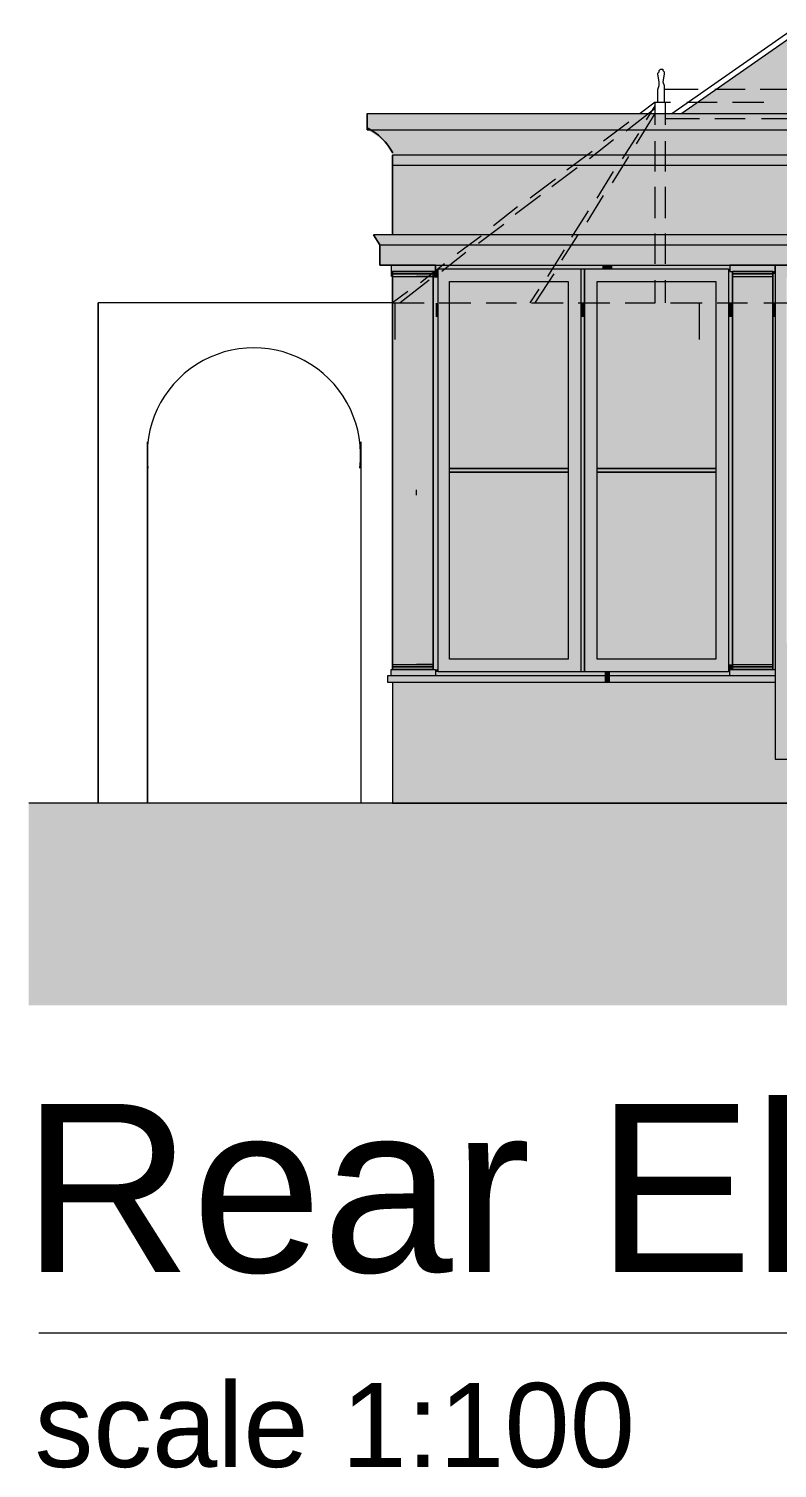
# Model space of a CAD drawing. Header units: millimetres. Extents: x -5841 to 140562, y 1006 to 102310.
# Drawn here: x 62306 to 66002, y 79848 to 86954 of the extents above; entities that cross this region are included whole.
import ezdxf

# ---------------------------------------------------------------- set-up
doc = ezdxf.new("R2010")
doc.units = ezdxf.units.MM
doc.header["$LTSCALE"] = 10
doc.layers.add('PDF17_0', color=7, linetype='Continuous')
doc.layers.add('PDF17_Text', color=7, linetype='Continuous')
doc.layers.add('PDF17_KD - WALL - LOADBEARING', color=7, linetype='Continuous', true_color=0x939598)
doc.styles.add('PDF FuturaCom-Book', font='arial.ttf')

msp = doc.modelspace()

# ---------------------------------------------------------------- linework, layer by layer
at = {"layer": 'PDF17_0', "lineweight": 0}
for points in [[(67957.40035, 86535.85699), (67402.2868, 86922.56532), (66086.23106, 86922.56532), (65531.1175, 86535.85699)], [(63978.04698, 86535.85699), (69610.26657, 86535.85699)], [(63978.04698, 86454.77299), (69610.26657, 86454.77299)], [(69610.26657, 86330.02837), (64102.7916, 86330.02837), (64102.7916, 85937.08282), (64102.7916, 86330.02837)], [(64102.7916, 86280.13052), (69610.26657, 86280.13052)], [(69610.26657, 85937.08282), (64009.23313, 85937.08282), (64040.41929, 85887.18497), (69610.26657, 85887.18497)], [(64040.41929, 85887.18497), (64009.23313, 85937.08282)], [(64096.55437, 85787.38927), (64040.41929, 85787.38927), (64040.41929, 85887.18497), (64040.41929, 85787.38927), (64314.85745, 85787.38927), (64314.85745, 85756.20312), (64221.29899, 85756.20312), (64314.85745, 85756.20312), (64314.85745, 85787.38927), (64040.41929, 85787.38927), (69610.26657, 85787.38927), (69610.26657, 83130.32887)], [(65032.13902, 85768.67758), (65032.13902, 83779.00089)], [(65050.85071, 85768.67758), (65050.85071, 83779.00089)], [(64102.7916, 85731.2542), (64102.7916, 85600.27234), (62649.51678, 85600.27234), (62649.51678, 83130.32887), (62649.51678, 85600.27234)], [(64096.55437, 85756.20312), (64096.55437, 85743.72866), (64096.55437, 85731.2542)], [(64102.7916, 83729.10305), (64102.7916, 83130.32887), (86800.07519, 83130.32887), (86800.07519, 85700.06804), (85247.00468, 85700.06804)], [(64302.38299, 83791.47536), (64302.38299, 85756.20312)], [(65780.60674, 85756.20312), (65780.60674, 83791.47536)], [(63946.86082, 84914.17694), (63946.86082, 83130.32887)], [(64221.29899, 83791.47536), (64314.85745, 83791.47536), (64314.85745, 83760.2892), (64077.84267, 83760.2892)], [(65992.67259, 83760.2892), (64077.84267, 83760.2892), (64077.84267, 83729.10305), (65992.67259, 83729.10305)], [(87217.96967, 83130.32887), (89020.52943, 83130.32887), (62306.46907, 83130.32887)], [(62356.36692, 80516.92908), (69491.75918, 80516.92908)]]:
    msp.add_lwpolyline(points, dxfattribs=at)
at = {"layer": 'PDF17_0', "color": 0, "lineweight": 0, "true_color": 0x939598}
for points in [[(65412.61011, 86591.99207), (65412.61011, 86654.36438), (65418.84734, 86673.07608), (65418.84734, 86691.78777), (65412.61011, 86729.21115), (65412.61011, 86735.44839), (65418.84734, 86741.68562), (65418.84734, 86747.92285), (65425.08457, 86754.16008), (65431.3218, 86754.16008), (65437.55903, 86754.16008), (65437.55903, 86747.92285), (65443.79626, 86741.68562), (65443.79626, 86735.44839), (65443.79626, 86729.21115), (65437.55903, 86691.78777), (65443.79626, 86673.07608), (65443.79626, 86654.36438), (65443.79626, 86591.99207)], [(65612.2015, 86654.36438), (65443.79626, 86654.36438)], [(65842.97905, 86654.36438), (65693.2855, 86654.36438)], [(66073.75659, 86654.36438), (65917.82582, 86654.36438)], [(65400.13565, 86560.80592), (65256.67933, 86448.53576)], [(65400.13565, 86591.99207), (65325.28887, 86535.85699)], [(65356.47503, 86504.67084), (65400.13565, 86573.28038)], [(65400.13565, 86479.72192), (65400.13565, 86591.99207), (65474.98242, 86591.99207)], [(65450.03349, 86479.72192), (65450.03349, 86591.99207)], [(65556.06642, 86591.99207), (65705.75996, 86591.99207)], [(65780.60674, 86591.99207), (65936.53751, 86591.99207)], [(65269.15379, 86492.19638), (65144.40917, 86398.63791)], [(65306.57718, 86386.16345), (65400.13565, 86535.85699)], [(65450.03349, 86510.90807), (65618.43873, 86510.90807)], [(65693.2855, 86510.90807), (65842.97905, 86510.90807)], [(65924.06305, 86510.90807), (66073.75659, 86510.90807)], [(65194.30702, 86404.87514), (65075.79963, 86311.31668)], [(65237.96764, 86311.31668), (65319.05164, 86436.0613)], [(65088.2741, 86348.74006), (64963.52948, 86255.1816)], [(65400.13565, 86248.94437), (65400.13565, 86398.63791)], [(65450.03349, 86248.94437), (65450.03349, 86398.63791)], [(65013.42732, 86267.65606), (64888.6827, 86174.0976)], [(65188.06979, 86192.80929), (65269.15379, 86323.79114)], [(64907.3944, 86211.52098), (64782.64978, 86117.96252)], [(65113.22302, 86117.96252), (65194.30702, 86248.94437)], [(64832.54763, 86130.43698), (64707.80301, 86036.87851)], [(65063.32517, 85999.45513), (65144.40917, 86130.43698)], [(65400.13565, 86018.16682), (65400.13565, 86174.0976)], [(65450.03349, 86018.16682), (65450.03349, 86174.0976)], [(64720.27747, 86074.3019), (64601.77008, 85980.74344)], [(64988.4784, 85924.60836), (65069.5624, 86055.59021)], [(64651.66793, 85986.98067), (64526.92331, 85893.4222)], [(64539.39777, 85930.84559), (64420.89038, 85843.52435)], [(64938.58055, 85812.3382), (65019.66456, 85937.08282)], [(65400.13565, 85793.62651), (65400.13565, 85943.32005)], [(65450.03349, 85793.62651), (65450.03349, 85943.32005)], [(64464.551, 85849.76158), (64346.04361, 85756.20312)], [(64869.97101, 85731.2542), (64951.05501, 85862.23605)], [(64358.51807, 85793.62651), (64240.01068, 85700.06804)], [(64283.6713, 85712.5425), (64140.21498, 85600.27234)], [(64807.5987, 85600.27234), (64901.15717, 85743.72866)], [(65250.4421, 85600.27234), (65400.13565, 85600.27234), (65400.13565, 85712.5425)], [(65450.03349, 85600.27234), (65450.03349, 85712.5425)], [(64177.63837, 85656.40742), (64102.7916, 85600.27234), (64258.72237, 85600.27234)], [(64782.64978, 85600.27234), (64826.31039, 85668.88189)], [(64115.26606, 85419.39265), (64115.26606, 85600.27234)], [(64333.56915, 85600.27234), (64489.49992, 85600.27234)], [(64564.34669, 85600.27234), (64714.04024, 85600.27234)], [(64788.88701, 85600.27234), (64944.81778, 85600.27234)], [(65019.66456, 85600.27234), (65175.59533, 85600.27234)], [(65474.98242, 85600.27234), (65630.91319, 85600.27234)], [(65618.43873, 85419.39265), (65618.43873, 85600.27234)], [(65705.75996, 85600.27234), (65855.45351, 85600.27234)], [(65936.53751, 85600.27234), (66086.23106, 85600.27234)], [(64221.29899, 84652.21323), (64221.29899, 84677.16216)]]:
    msp.add_lwpolyline(points, dxfattribs=at)
at = {"layer": 'PDF17_0', "lineweight": 0}
for points in [[(63978.04698, 86535.85699), (63978.04698, 86454.77299)], [(64096.55437, 85756.20312), (64314.85745, 85756.20312), (64314.85745, 85787.38927), (64096.55437, 85787.38927)], [(64096.55437, 85756.20312), (64314.85745, 85756.20312), (64314.85745, 85787.38927), (64096.55437, 85787.38927)], [(64327.33191, 85768.67758), (65761.89504, 85768.67758), (65761.89504, 83779.00089), (64327.33191, 83779.00089)], [(65050.85071, 85768.67758), (65761.89504, 85768.67758), (65761.89504, 83779.00089), (65050.85071, 83779.00089)], [(65768.13227, 85756.20312), (65992.67259, 85756.20312), (65992.67259, 85787.38927), (65768.13227, 85787.38927)], [(65768.13227, 85756.20312), (65992.67259, 85756.20312), (65992.67259, 85787.38927), (65768.13227, 85787.38927)], [(66747.37754, 85787.38927), (65992.67259, 85787.38927), (65992.67259, 83348.63196), (66747.37754, 83348.63196)], [(66747.37754, 85787.38927), (65992.67259, 85787.38927), (65992.67259, 83348.63196), (66747.37754, 83348.63196)], [(64102.7916, 85756.20312), (64102.7916, 83791.47536)], [(64102.7916, 85743.72866), (64302.38299, 85743.72866), (64302.38299, 85756.20312), (64102.7916, 85756.20312)], [(64102.7916, 85743.72866), (64302.38299, 85743.72866), (64302.38299, 85756.20312), (64102.7916, 85756.20312)], [(64102.7916, 85756.20312), (64102.7916, 83791.47536)], [(64102.7916, 85731.2542), (64302.38299, 85731.2542), (64302.38299, 85743.72866), (64102.7916, 85743.72866)], [(64102.7916, 85731.2542), (64302.38299, 85731.2542), (64302.38299, 85743.72866), (64102.7916, 85743.72866)], [(64221.29899, 85743.72866), (64302.38299, 85743.72866), (64302.38299, 85731.2542), (64221.29899, 85731.2542), (64302.38299, 85731.2542), (64302.38299, 85743.72866), (64221.29899, 85743.72866), (64302.38299, 85743.72866), (64302.38299, 85756.20312), (64221.29899, 85756.20312), (64302.38299, 85756.20312), (64302.38299, 85743.72866)], [(64302.38299, 85756.20312), (64302.38299, 83791.47536)], [(64383.46699, 85706.30527), (64969.76671, 85706.30527), (64969.76671, 83841.3732), (64383.46699, 83841.3732)], [(65113.22302, 85706.30527), (65699.52273, 85706.30527), (65699.52273, 83841.3732), (65113.22302, 83841.3732)], [(65780.60674, 85743.72866), (65980.19813, 85743.72866), (65980.19813, 85756.20312), (65780.60674, 85756.20312)], [(65780.60674, 85743.72866), (65980.19813, 85743.72866), (65980.19813, 85756.20312), (65780.60674, 85756.20312)], [(65780.60674, 85731.2542), (65980.19813, 85731.2542), (65980.19813, 85743.72866), (65780.60674, 85743.72866)], [(65780.60674, 85731.2542), (65980.19813, 85731.2542), (65980.19813, 85743.72866), (65780.60674, 85743.72866)], [(65980.19813, 85756.20312), (65980.19813, 83791.47536)], [(65980.19813, 85756.20312), (65980.19813, 83791.47536)], [(62892.76879, 83130.32887), (62892.76879, 84914.17694)], [(64969.76671, 84783.19508), (64383.46699, 84783.19508)], [(65699.52273, 84783.19508), (65113.22302, 84783.19508)], [(64969.76671, 84764.48339), (64383.46699, 84764.48339)], [(65699.52273, 84764.48339), (65113.22302, 84764.48339)], [(64096.55437, 83791.47536), (64314.85745, 83791.47536), (64314.85745, 83760.2892), (64096.55437, 83760.2892)], [(64102.7916, 83816.42428), (64302.38299, 83816.42428), (64302.38299, 83803.94982), (64102.7916, 83803.94982)], [(64102.7916, 83816.42428), (64302.38299, 83816.42428), (64302.38299, 83803.94982), (64102.7916, 83803.94982)], [(64102.7916, 83803.94982), (64302.38299, 83803.94982), (64302.38299, 83791.47536), (64102.7916, 83791.47536)], [(64102.7916, 83803.94982), (64302.38299, 83803.94982), (64302.38299, 83791.47536), (64102.7916, 83791.47536)], [(64221.29899, 83803.94982), (64302.38299, 83803.94982), (64302.38299, 83816.42428), (64221.29899, 83816.42428), (64302.38299, 83816.42428), (64302.38299, 83803.94982), (64221.29899, 83803.94982), (64302.38299, 83803.94982), (64302.38299, 83791.47536), (64221.29899, 83791.47536), (64302.38299, 83791.47536), (64302.38299, 83803.94982)], [(65768.13227, 83791.47536), (65992.67259, 83791.47536), (65992.67259, 83760.2892), (65768.13227, 83760.2892)], [(65780.60674, 83816.42428), (65980.19813, 83816.42428), (65980.19813, 83803.94982), (65780.60674, 83803.94982)], [(65780.60674, 83816.42428), (65980.19813, 83816.42428), (65980.19813, 83803.94982), (65780.60674, 83803.94982)], [(65780.60674, 83803.94982), (65980.19813, 83803.94982), (65980.19813, 83791.47536), (65780.60674, 83791.47536)], [(65780.60674, 83803.94982), (65980.19813, 83803.94982), (65980.19813, 83791.47536), (65780.60674, 83791.47536)]]:
    msp.add_lwpolyline(points, close=True, dxfattribs=at)
msp.add_lwpolyline([(64104.33467, 86340.65841, 0.1570923736), (63977.07826, 86464.91265, -0.1570923736)], format="xyb", close=True, dxfattribs=at)
at = {"layer": 'PDF17_0', "color": 0, "lineweight": 0, "true_color": 0x939598}
msp.add_lwpolyline([(65780.60674, 85600.27234), (65780.60674, 85419.39265)], close=True, dxfattribs=at)
at = {"layer": 'PDF17_0', "lineweight": 0}
msp.add_arc((63417.45767, 84851.73486), 527.04594, 352.792961348, 187.207038652, dxfattribs=at)
at = {"layer": 'PDF17_0', "color": 0, "true_color": 0xededee, "transparency": 33554559}
for points in [[(69610.26657, 86535.85699), (63978.04698, 86535.85699), (69610.26657, 86454.77299)], [(63978.04698, 86535.85699), (69610.26657, 86454.77299), (63978.04698, 86454.77299)], [(69610.26657, 86454.77299), (63978.04698, 86454.77299), (69610.26657, 86436.0613)], [(63978.04698, 86454.77299), (69610.26657, 86436.0613), (64009.23313, 86436.0613)], [(69610.26657, 86436.0613), (64009.23313, 86436.0613), (69610.26657, 86404.87514)], [(64009.23313, 86436.0613), (69610.26657, 86404.87514), (64052.89375, 86404.87514)], [(69610.26657, 86404.87514), (64052.89375, 86404.87514), (69610.26657, 86373.68899)], [(64052.89375, 86404.87514), (69610.26657, 86373.68899), (64077.84267, 86373.68899)], [(69610.26657, 86373.68899), (64077.84267, 86373.68899), (69610.26657, 86330.02837)], [(64077.84267, 86373.68899), (69610.26657, 86330.02837), (64102.7916, 86330.02837)], [(69610.26657, 86330.02837), (64102.7916, 86330.02837), (69610.26657, 86186.57206)], [(64102.7916, 86330.02837), (69610.26657, 86186.57206), (64102.7916, 86186.57206)], [(69510.47087, 86186.57206), (64102.7916, 86186.57206), (69541.65703, 86136.67421)], [(64102.7916, 86186.57206), (69541.65703, 86136.67421), (64102.7916, 86136.67421)], [(69541.65703, 86136.67421), (64102.7916, 86136.67421), (69541.65703, 86036.87851)], [(64102.7916, 86136.67421), (69541.65703, 86036.87851), (64102.7916, 86036.87851)], [(69597.79211, 86036.87851), (64102.7916, 86036.87851), (69597.79211, 86005.69236)], [(64102.7916, 86036.87851), (69597.79211, 86005.69236), (64102.7916, 86005.69236)], [(69610.26657, 86005.69236), (64102.7916, 86005.69236), (69610.26657, 85937.08282)], [(64102.7916, 86005.69236), (69610.26657, 85937.08282), (64102.7916, 85937.08282)], [(69610.26657, 85937.08282), (64009.23313, 85937.08282), (69610.26657, 85887.18497)], [(64009.23313, 85937.08282), (69610.26657, 85887.18497), (64040.41929, 85887.18497)], [(69610.26657, 85887.18497), (64040.41929, 85887.18497), (69610.26657, 85787.38927)], [(64040.41929, 85887.18497), (69610.26657, 85787.38927), (64040.41929, 85787.38927)], [(65992.67259, 83729.10305), (64102.7916, 83729.10305), (65992.67259, 83348.63196)], [(64102.7916, 83729.10305), (65992.67259, 83348.63196), (64102.7916, 83348.63196)], [(69385.72625, 83348.63196), (64102.7916, 83348.63196), (69385.72625, 83130.32887)], [(64102.7916, 83348.63196), (69385.72625, 83130.32887), (64102.7916, 83130.32887)]]:
    msp.add_solid(points, dxfattribs=at)
at = {"layer": 'PDF17_0', "color": 0, "true_color": 0xc0ab87, "transparency": 33554559}
for points in [[(64314.85745, 85787.38927), (64096.55437, 85787.38927), (64314.85745, 85756.20312)], [(64096.55437, 85787.38927), (64314.85745, 85756.20312), (64096.55437, 85756.20312)], [(64901.15717, 85787.38927), (64314.85745, 85787.38927), (64888.6827, 85768.67758)], [(64314.85745, 85787.38927), (64888.6827, 85768.67758), (64314.85745, 85768.67758)], [(64327.33191, 85768.67758), (64314.85745, 85768.67758), (64327.33191, 85756.20312)], [(64314.85745, 85768.67758), (64327.33191, 85756.20312), (64314.85745, 85756.20312)], [(65138.17194, 85787.38927), (64327.33191, 85787.38927), (65138.17194, 85768.67758)], [(64327.33191, 85787.38927), (65138.17194, 85768.67758), (64327.33191, 85768.67758)], [(65032.13902, 85768.67758), (64327.33191, 85768.67758), (65032.13902, 85706.30527)], [(64327.33191, 85768.67758), (65032.13902, 85706.30527), (64327.33191, 85706.30527)], [(65050.85071, 85768.67758), (65032.13902, 85768.67758), (65050.85071, 85600.27234)], [(65032.13902, 85768.67758), (65050.85071, 85600.27234), (65032.13902, 85600.27234)], [(65761.89504, 85768.67758), (65050.85071, 85768.67758), (65761.89504, 85706.30527)], [(65050.85071, 85768.67758), (65761.89504, 85706.30527), (65050.85071, 85706.30527)], [(65188.06979, 85787.38927), (65138.17194, 85787.38927), (65188.06979, 85768.67758)], [(65138.17194, 85787.38927), (65188.06979, 85768.67758), (65138.17194, 85768.67758)], [(65768.13227, 85787.38927), (65188.06979, 85787.38927), (65768.13227, 85768.67758)], [(65188.06979, 85787.38927), (65768.13227, 85768.67758), (65188.06979, 85768.67758)], [(65768.13227, 85768.67758), (65761.89504, 85768.67758), (65768.13227, 85756.20312)], [(65761.89504, 85768.67758), (65768.13227, 85756.20312), (65761.89504, 85756.20312)], [(65992.67259, 85787.38927), (65768.13227, 85787.38927), (65992.67259, 85756.20312)], [(65768.13227, 85787.38927), (65992.67259, 85756.20312), (65768.13227, 85756.20312)], [(66747.37754, 85787.38927), (65992.67259, 85787.38927), (66747.37754, 85725.01696)], [(65992.67259, 85787.38927), (66747.37754, 85725.01696), (65992.67259, 85725.01696)], [(64302.38299, 85756.20312), (64102.7916, 85756.20312), (64302.38299, 83791.47536)], [(64102.7916, 85756.20312), (64302.38299, 83791.47536), (64102.7916, 83791.47536)], [(64327.33191, 85756.20312), (64302.38299, 85756.20312), (64327.33191, 85743.72866)], [(64302.38299, 85756.20312), (64327.33191, 85743.72866), (64302.38299, 85743.72866)], [(64302.38299, 85743.72866), (64327.33191, 85743.72866), (64327.33191, 85743.72866)], [(64327.33191, 85743.72866), (64327.33191, 85743.72866), (64302.38299, 85743.72866)], [(64327.33191, 85743.72866), (64302.38299, 85743.72866), (64308.62022, 85731.2542)], [(64302.38299, 85743.72866), (64308.62022, 85731.2542), (64302.38299, 85731.2542)], [(64308.62022, 85725.01696), (64302.38299, 85725.01696), (64302.38299, 85731.2542)], [(64302.38299, 85731.2542), (64308.62022, 85731.2542), (64308.62022, 85725.01696)], [(64308.62022, 85731.2542), (64327.33191, 85725.01696), (64302.38299, 85725.01696)], [(64308.62022, 85725.01696), (64308.62022, 85725.01696), (64302.38299, 85725.01696)], [(64327.33191, 85725.01696), (64302.38299, 85725.01696), (64327.33191, 85600.27234)], [(64302.38299, 85725.01696), (64327.33191, 85600.27234), (64302.38299, 85600.27234)], [(64327.33191, 85743.72866), (64327.33191, 85731.2542), (64308.62022, 85731.2542)], [(64327.33191, 85731.2542), (64308.62022, 85731.2542), (64327.33191, 85725.01696)], [(64327.33191, 85756.20312), (64314.85745, 85756.20312), (64327.33191, 85743.72866)], [(64314.85745, 85756.20312), (64327.33191, 85743.72866), (64314.85745, 85743.72866)], [(64327.33191, 85743.72866), (64314.85745, 85743.72866), (64327.33191, 85600.27234)], [(64314.85745, 85743.72866), (64327.33191, 85600.27234), (64314.85745, 85600.27234)], [(64383.46699, 85706.30527), (64327.33191, 85706.30527), (64383.46699, 83841.3732)], [(64327.33191, 85706.30527), (64383.46699, 83841.3732), (64327.33191, 83841.3732)], [(65032.13902, 85706.30527), (64969.76671, 85706.30527), (65032.13902, 83841.3732)], [(64969.76671, 85706.30527), (65032.13902, 83841.3732), (64969.76671, 83841.3732)], [(65113.22302, 85706.30527), (65050.85071, 85706.30527), (65113.22302, 83841.3732)], [(65050.85071, 85706.30527), (65113.22302, 83841.3732), (65050.85071, 83841.3732)], [(65761.89504, 85706.30527), (65699.52273, 85706.30527), (65761.89504, 83841.3732)], [(65699.52273, 85706.30527), (65761.89504, 83841.3732), (65699.52273, 83841.3732)], [(65780.60674, 85756.20312), (65761.89504, 85756.20312), (65780.60674, 85600.27234)], [(65761.89504, 85756.20312), (65780.60674, 85600.27234), (65761.89504, 85600.27234)], [(65980.19813, 85756.20312), (65780.60674, 85756.20312), (65980.19813, 83791.47536)], [(65780.60674, 85756.20312), (65980.19813, 83791.47536), (65780.60674, 83791.47536)], [(65992.67259, 85756.20312), (65980.19813, 85756.20312), (65992.67259, 85743.72866)], [(65980.19813, 85756.20312), (65992.67259, 85743.72866), (65980.19813, 85743.72866)], [(65992.67259, 85743.72866), (65980.19813, 85743.72866), (65992.67259, 85600.27234)], [(65980.19813, 85743.72866), (65992.67259, 85600.27234), (65980.19813, 85600.27234)], [(66048.80767, 85725.01696), (65992.67259, 85725.01696), (66048.80767, 83922.45721)], [(65992.67259, 85725.01696), (66048.80767, 83922.45721), (65992.67259, 83922.45721)], [(64327.33191, 85600.27234), (64302.38299, 85600.27234), (64327.33191, 83791.47536)], [(64302.38299, 85600.27234), (64327.33191, 83791.47536), (64302.38299, 83791.47536)], [(64327.33191, 85600.27234), (64314.85745, 85600.27234), (64327.33191, 85531.6628)], [(64314.85745, 85600.27234), (64327.33191, 85531.6628), (64314.85745, 85531.6628)], [(65050.85071, 85600.27234), (65032.13902, 85600.27234), (65050.85071, 85531.6628)], [(65032.13902, 85600.27234), (65050.85071, 85531.6628), (65032.13902, 85531.6628)], [(65780.60674, 85600.27234), (65761.89504, 85600.27234), (65780.60674, 83816.42428)], [(65761.89504, 85600.27234), (65780.60674, 83816.42428), (65761.89504, 83816.42428)], [(65780.60674, 85600.27234), (65761.89504, 85600.27234), (65780.60674, 85531.6628)], [(65761.89504, 85600.27234), (65780.60674, 85531.6628), (65761.89504, 85531.6628)], [(65992.67259, 85600.27234), (65980.19813, 85600.27234), (65992.67259, 85531.6628)], [(65980.19813, 85600.27234), (65992.67259, 85531.6628), (65980.19813, 85531.6628)], [(64314.85745, 85531.6628), (64302.38299, 85531.6628), (64314.85745, 83791.47536)], [(64302.38299, 85531.6628), (64314.85745, 83791.47536), (64302.38299, 83791.47536)], [(65050.85071, 85531.6628), (65032.13902, 85531.6628), (65050.85071, 83779.00089)], [(65032.13902, 85531.6628), (65050.85071, 83779.00089), (65032.13902, 83779.00089)], [(65780.60674, 85531.6628), (65761.89504, 85531.6628), (65780.60674, 83816.42428)], [(65761.89504, 85531.6628), (65780.60674, 83816.42428), (65761.89504, 83816.42428)], [(65992.67259, 85531.6628), (65980.19813, 85531.6628), (65992.67259, 83791.47536)], [(65980.19813, 85531.6628), (65992.67259, 83791.47536), (65980.19813, 83791.47536)], [(64969.76671, 84783.19508), (64383.46699, 84783.19508), (64969.76671, 84764.48339)], [(64383.46699, 84783.19508), (64969.76671, 84764.48339), (64383.46699, 84764.48339)], [(65699.52273, 84783.19508), (65113.22302, 84783.19508), (65699.52273, 84764.48339)], [(65113.22302, 84783.19508), (65699.52273, 84764.48339), (65113.22302, 84764.48339)], [(66747.37754, 83922.45721), (65992.67259, 83922.45721), (66747.37754, 83348.63196)], [(65992.67259, 83922.45721), (66747.37754, 83348.63196), (65992.67259, 83348.63196)], [(64314.85745, 83791.47536), (64096.55437, 83791.47536), (64314.85745, 83760.2892)], [(64096.55437, 83791.47536), (64314.85745, 83760.2892), (64096.55437, 83760.2892)], [(64327.33191, 83791.47536), (64314.85745, 83791.47536), (64327.33191, 83779.00089)], [(64314.85745, 83791.47536), (64327.33191, 83779.00089), (64314.85745, 83779.00089)], [(65768.13227, 83779.00089), (64314.85745, 83779.00089), (65768.13227, 83760.2892)], [(64314.85745, 83779.00089), (65768.13227, 83760.2892), (64314.85745, 83760.2892)], [(65032.13902, 83841.3732), (64327.33191, 83841.3732), (65032.13902, 83779.00089)], [(64327.33191, 83841.3732), (65032.13902, 83779.00089), (64327.33191, 83779.00089)], [(65150.64641, 83779.00089), (64327.33191, 83779.00089), (65150.64641, 83760.2892)], [(64327.33191, 83779.00089), (65150.64641, 83760.2892), (64327.33191, 83760.2892)], [(65761.89504, 83841.3732), (65050.85071, 83841.3732), (65761.89504, 83779.00089)], [(65050.85071, 83841.3732), (65761.89504, 83779.00089), (65050.85071, 83779.00089)], [(65175.59533, 83779.00089), (65150.64641, 83779.00089), (65175.59533, 83760.2892)], [(65150.64641, 83779.00089), (65175.59533, 83760.2892), (65150.64641, 83760.2892)], [(65768.13227, 83779.00089), (65175.59533, 83779.00089), (65768.13227, 83760.2892)], [(65175.59533, 83779.00089), (65768.13227, 83760.2892), (65175.59533, 83760.2892)], [(65780.60674, 83816.42428), (65761.89504, 83816.42428), (65780.60674, 83803.94982)], [(65761.89504, 83816.42428), (65780.60674, 83803.94982), (65761.89504, 83803.94982)], [(65780.60674, 83816.42428), (65761.89504, 83816.42428), (65780.60674, 83803.94982)], [(65761.89504, 83816.42428), (65780.60674, 83803.94982), (65761.89504, 83803.94982)], [(65780.60674, 83803.94982), (65761.89504, 83803.94982), (65780.60674, 83791.47536)], [(65761.89504, 83803.94982), (65780.60674, 83791.47536), (65761.89504, 83791.47536)], [(65780.60674, 83803.94982), (65761.89504, 83803.94982), (65780.60674, 83791.47536)], [(65761.89504, 83803.94982), (65780.60674, 83791.47536), (65761.89504, 83791.47536)], [(65768.13227, 83791.47536), (65761.89504, 83791.47536), (65768.13227, 83779.00089)], [(65761.89504, 83791.47536), (65768.13227, 83779.00089), (65761.89504, 83779.00089)], [(65768.13227, 83791.47536), (65761.89504, 83791.47536), (65768.13227, 83779.00089)], [(65761.89504, 83791.47536), (65768.13227, 83779.00089), (65761.89504, 83779.00089)], [(65992.67259, 83791.47536), (65768.13227, 83791.47536), (65992.67259, 83760.2892)], [(65768.13227, 83791.47536), (65992.67259, 83760.2892), (65768.13227, 83760.2892)], [(65150.64641, 83760.2892), (64077.84267, 83760.2892), (65150.64641, 83729.10305)], [(64077.84267, 83760.2892), (65150.64641, 83729.10305), (64077.84267, 83729.10305)], [(65175.59533, 83760.2892), (65150.64641, 83760.2892), (65175.59533, 83729.10305)], [(65150.64641, 83760.2892), (65175.59533, 83729.10305), (65150.64641, 83729.10305)], [(65992.67259, 83760.2892), (65175.59533, 83760.2892), (65992.67259, 83729.10305)], [(65175.59533, 83760.2892), (65992.67259, 83729.10305), (65175.59533, 83729.10305)]]:
    msp.add_solid(points, dxfattribs=at)
at = {"layer": 'PDF17_KD - WALL - LOADBEARING', "color": 7, "lineweight": 0}
for points in [[(65481.21965, 86535.85699), (66079.99382, 86953.75147)], [(65780.60674, 83791.47536), (65780.60674, 85756.20312)]]:
    msp.add_lwpolyline(points, dxfattribs=at)
msp.add_lwpolyline([(64327.33191, 85768.67758), (65032.13902, 85768.67758), (65032.13902, 83779.00089), (64327.33191, 83779.00089)], close=True, dxfattribs=at)
at = {"layer": 'PDF17_KD - WALL - LOADBEARING', "color": 0, "true_color": 0xafdcf8, "transparency": 33554559}
for points in [[(66086.23106, 86922.56532), (66728.66585, 86535.85699), (65531.1175, 86535.85699)], [(64851.25932, 85706.30527), (64383.46699, 85706.30527), (64782.64978, 85600.27234)], [(64383.46699, 85706.30527), (64782.64978, 85600.27234), (64383.46699, 85600.27234)], [(64851.25932, 85706.30527), (64807.5987, 85600.27234), (64782.64978, 85600.27234)], [(64876.20824, 85706.30527), (64969.76671, 85600.27234), (64807.5987, 85600.27234)], [(64876.20824, 85706.30527), (64851.25932, 85706.30527), (64807.5987, 85600.27234)], [(64969.76671, 85706.30527), (64876.20824, 85706.30527), (64969.76671, 85600.27234)], [(65400.13565, 85706.30527), (65113.22302, 85706.30527), (65400.13565, 85600.27234)], [(65113.22302, 85706.30527), (65400.13565, 85600.27234), (65113.22302, 85600.27234)], [(65450.03349, 85706.30527), (65400.13565, 85706.30527), (65450.03349, 85600.27234)], [(65400.13565, 85706.30527), (65450.03349, 85600.27234), (65400.13565, 85600.27234)], [(65699.52273, 85706.30527), (65450.03349, 85706.30527), (65699.52273, 85600.27234)], [(65450.03349, 85706.30527), (65699.52273, 85600.27234), (65450.03349, 85600.27234)], [(64969.76671, 85600.27234), (64383.46699, 85600.27234), (64969.76671, 84783.19508)], [(64383.46699, 85600.27234), (64969.76671, 84783.19508), (64383.46699, 84783.19508)], [(65699.52273, 85600.27234), (65113.22302, 85600.27234), (65699.52273, 84783.19508)], [(65113.22302, 85600.27234), (65699.52273, 84783.19508), (65113.22302, 84783.19508)], [(64969.76671, 84764.48339), (64383.46699, 84764.48339), (64969.76671, 83841.3732)], [(64383.46699, 84764.48339), (64969.76671, 83841.3732), (64383.46699, 83841.3732)], [(65699.52273, 84764.48339), (65113.22302, 84764.48339), (65699.52273, 83841.3732)], [(65113.22302, 84764.48339), (65699.52273, 83841.3732), (65113.22302, 83841.3732)]]:
    msp.add_solid(points, dxfattribs=at)
at = {"layer": 'PDF17_KD - WALL - LOADBEARING', "color": 0, "true_color": 0xafd9aa, "transparency": 33554559}
for points in [[(89020.52943, 83130.32887), (62306.46907, 83130.32887), (89020.52943, 82132.37191)], [(62306.46907, 83130.32887), (89020.52943, 82132.37191), (62306.46907, 82132.37191)]]:
    msp.add_solid(points, dxfattribs=at)

# ---------------------------------------------------------------- texts
at = {"layer": 'PDF17_Text', "attachment_point": 4, "style": 'PDF FuturaCom-Book'}
for s, insert, char_height in [('Rear Elevation', (62272.87812, 81225.46076), 829.9619965), ('scale 1:100', (62335.25678, 80058.63854), 414.9809982)]:
    msp.add_mtext(s, dxfattribs=dict(at, insert=insert, char_height=char_height))

doc.saveas('drawing.dxf')
